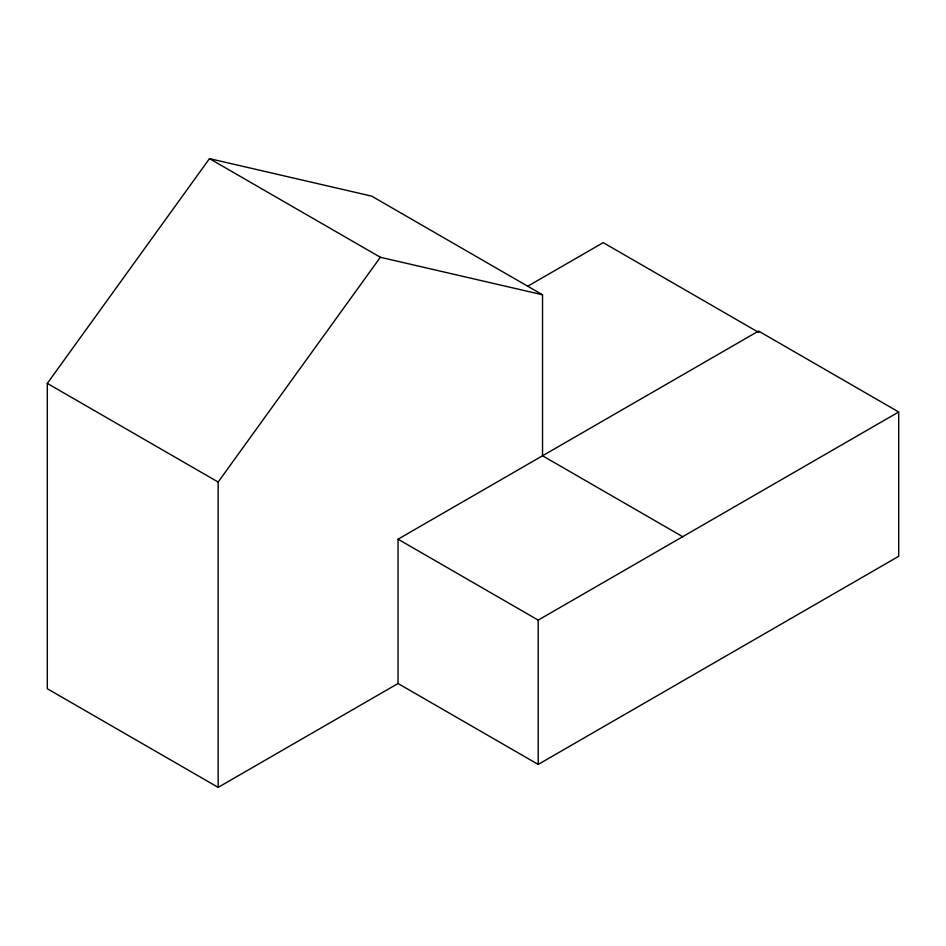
<?xml version="1.0" encoding="UTF-8"?>
<svg xmlns="http://www.w3.org/2000/svg" width="946" height="946" viewBox="0 0 946 946"><rect width="100%" height="100%" fill="white"/><g stroke="black" fill="none" stroke-linecap="round" stroke-linejoin="round"><path stroke-width="1.42" d="M398.041 683.509L398.041 539.196L758.55 331.065L898.7 411.983L898.7 556.295L538.203 764.427L398.041 683.509L218.159 787.368L47.3 688.723L47.3 383.402L209.492 158.632L371.672 196.129L542.531 294.774L542.531 455.771L682.693 536.689M218.159 787.368L218.159 482.046L380.351 257.277L542.531 294.774M527.75 286.212L603.217 242.637L758.775 332.448M398.041 539.196L538.203 620.115L898.7 411.983M209.492 158.632L380.351 257.277M47.3 383.402L218.159 482.046M538.203 620.115L538.203 764.427"/></g></svg>
